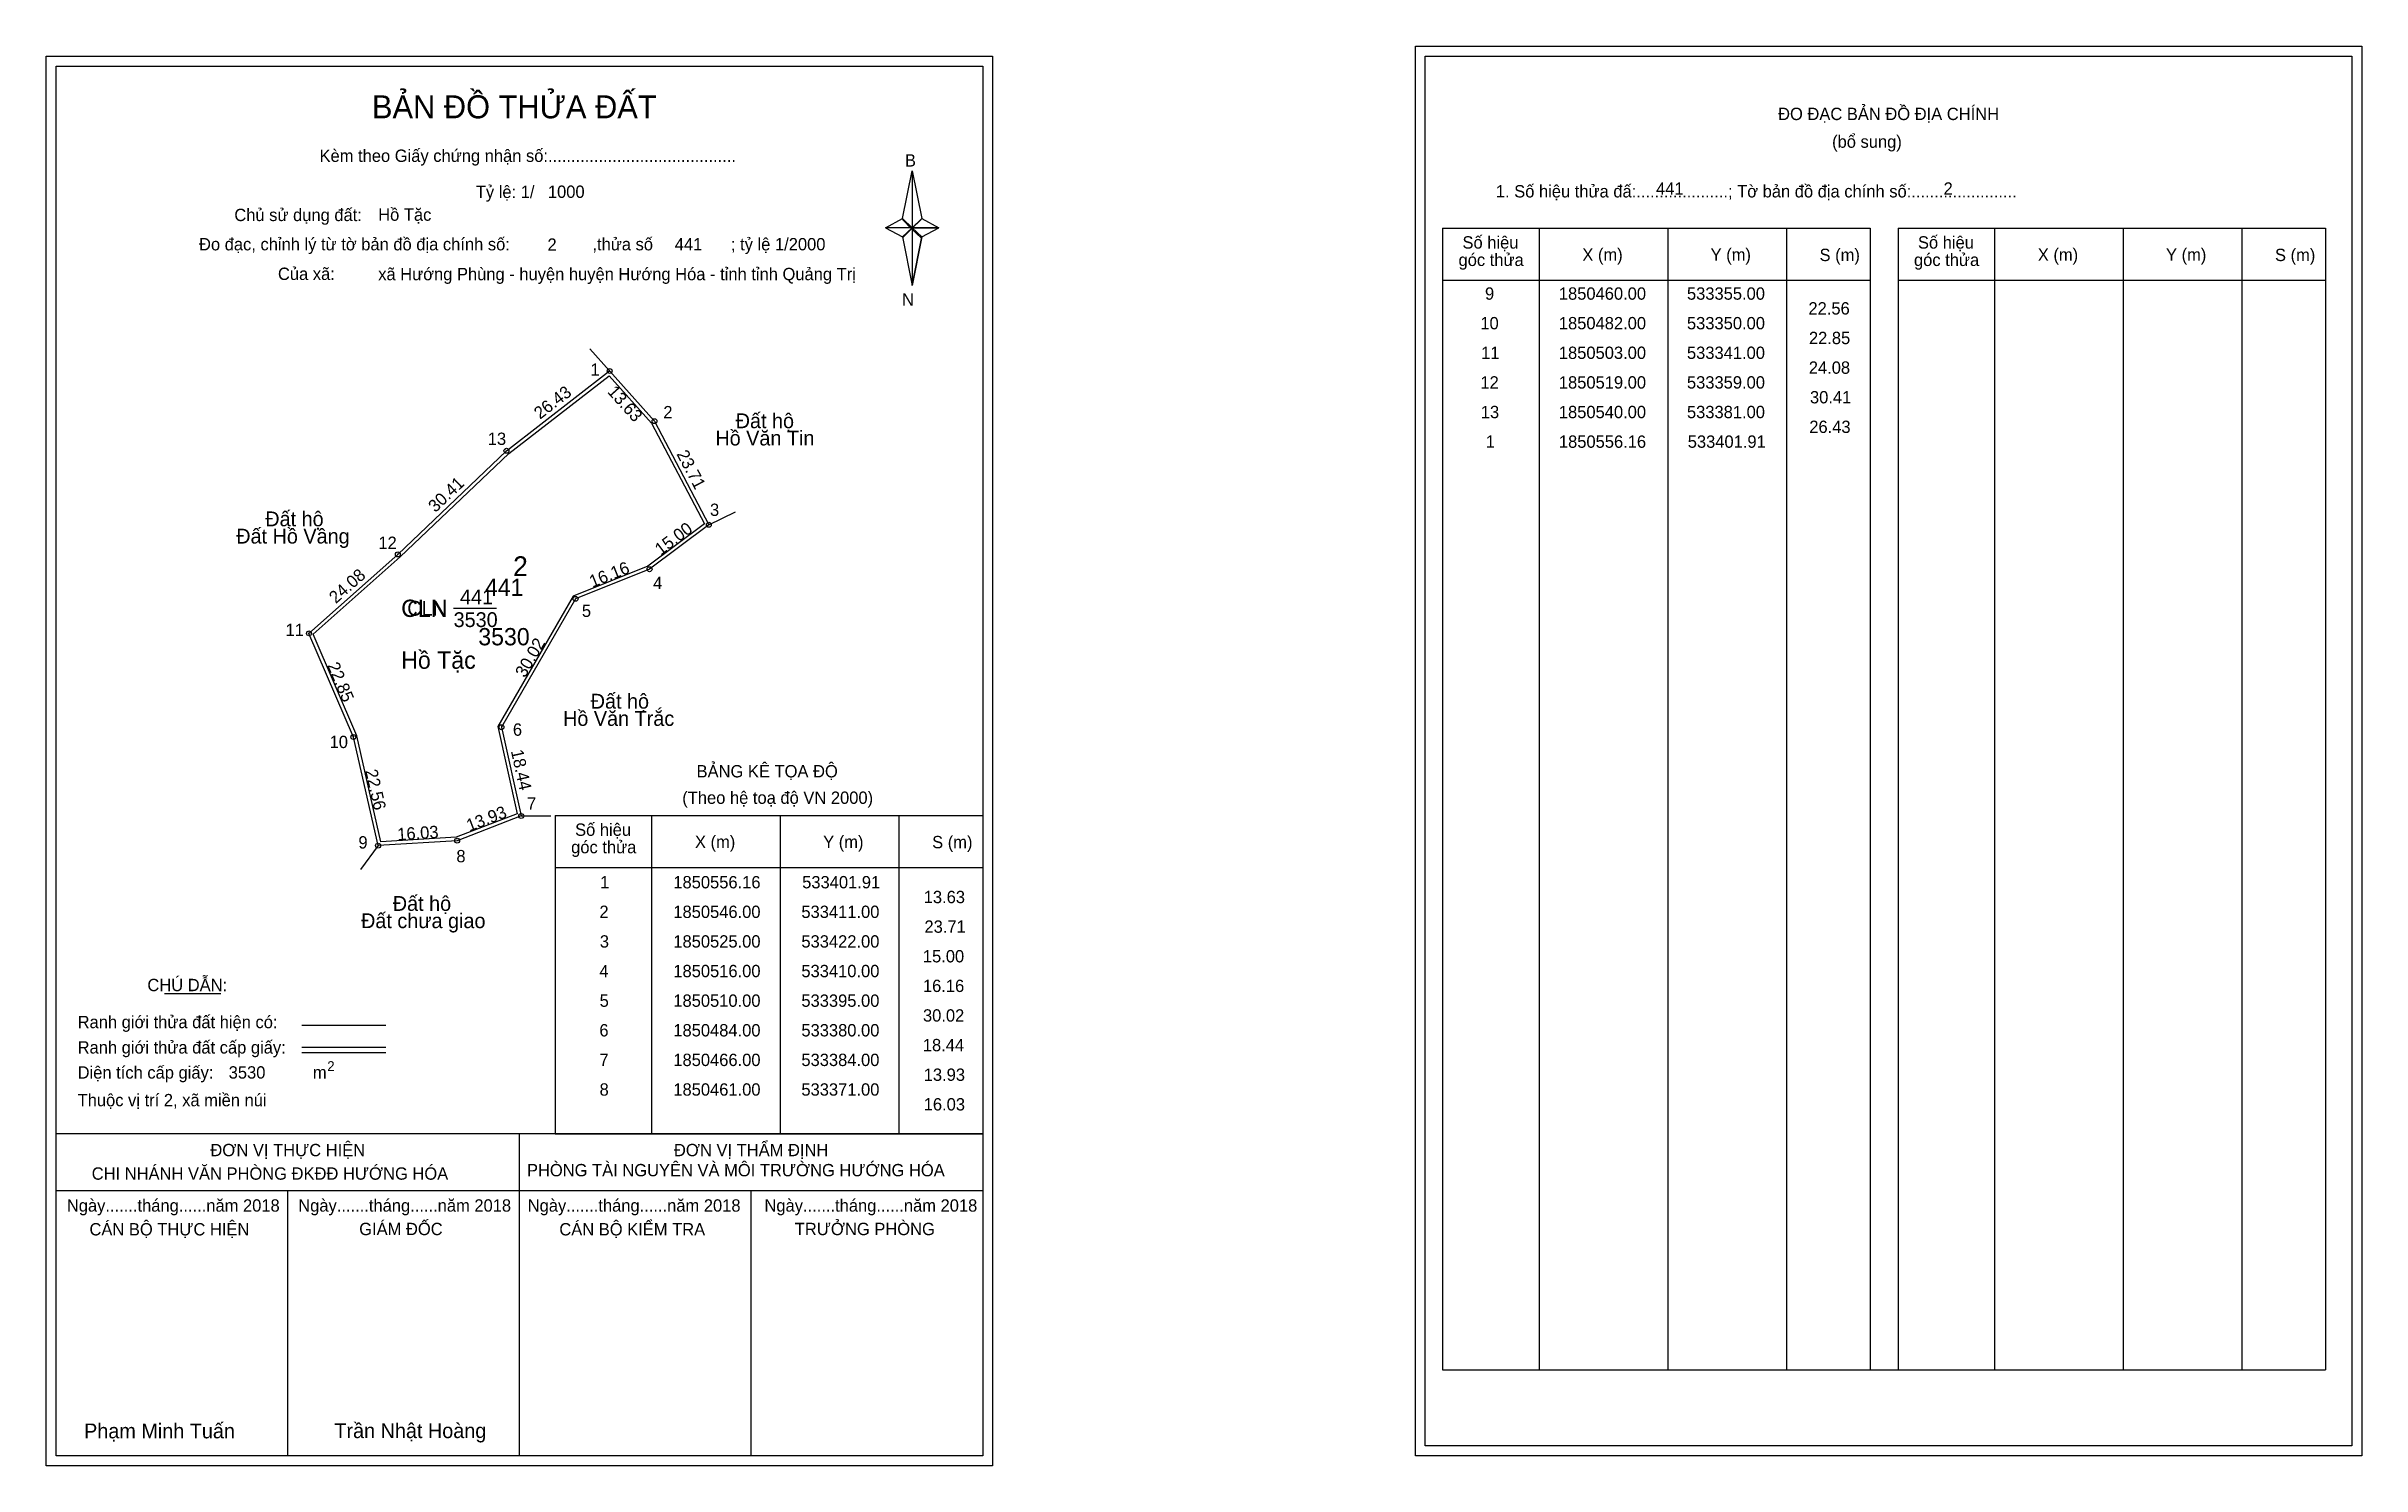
# Model space of a CAD drawing. Extents: x 533288 to 533757, y 1850334 to 1850622.
import ezdxf

# ---------------------------------------------------------------- set-up
doc = ezdxf.new("R2010")
doc.units = 0
for name, color, linetype in [('Level 1', 7, 'Continuous'), ('Level 10', 7, 'Continuous'), ('Level 11', 7, 'Continuous'), ('Level 13', 7, 'Continuous'), ('Level 2', 7, 'Continuous'), ('Level 27', 7, 'Continuous'), ('Level 3', 7, 'Continuous'), ('Level 36', 7, 'Continuous'), ('Level 4', 7, 'Continuous'), ('Level 49', 7, 'Continuous'), ('Level 5', 7, 'Continuous'), ('Level 53', 7, 'Continuous'), ('Level 55', 7, 'Continuous'), ('Level 6', 7, 'Continuous'), ('Level 63', 7, 'Continuous'), ('Level 7', 7, 'Continuous'), ('Level 9', 7, 'Continuous')]:
    doc.layers.add(name, color=color, linetype=linetype)

msp = doc.modelspace()

# ---------------------------------------------------------------- linework, layer by layer
at = {"layer": 'Level 1'}
for p, q in [((533567.12, 1850619.94), (533567.12, 1850619.94)), ((533289.8, 1850617.94), (533289.8, 1850617.94)), ((533461.22, 1850587.06), (533463.19, 1850596.7)), ((533463.19, 1850596.7), (533463.19, 1850585.18)), ((533463.19, 1850596.7), (533465.15, 1850587.06)), ((533457.77, 1850585.18), (533461.22, 1850587.06)), ((533461.22, 1850587.06), (533463.19, 1850585.18)), ((533463.04, 1850584.96), (533461.22, 1850586.84)), ((533465.01, 1850586.84), (533463.04, 1850584.96)), ((533463.04, 1850584.96), (533465.01, 1850586.84)), ((533465.15, 1850587.06), (533463.19, 1850585.18)), ((533463.19, 1850585.18), (533461.22, 1850583.34)), ((533463.04, 1850584.96), (533461.22, 1850583.12)), ((533461.22, 1850583.12), (533463.04, 1850584.96)), ((533461.22, 1850583.34), (533463.19, 1850573.48)), ((533465.01, 1850583.12), (533463.04, 1850584.96)), ((533463.19, 1850585.18), (533463.19, 1850573.48)), ((533463.19, 1850585.18), (533468.6, 1850585.18)), ((533463.19, 1850585.18), (533465.15, 1850583.34)), ((533465.15, 1850583.34), (533463.19, 1850573.48)), ((533465.15, 1850583.34), (533468.6, 1850585.18)), ((533570.65, 1850585.09), (533657.25, 1850585.09)), ((533590.24, 1850353.82), (533590.24, 1850585.09)), ((533616.31, 1850353.82), (533616.31, 1850585.09)), ((533640.29, 1850585.09), (533640.29, 1850353.82)), ((533657.25, 1850585.09), (533657.25, 1850353.82)), ((533662.91, 1850585.09), (533749.51, 1850585.09)), ((533682.5, 1850353.82), (533682.5, 1850585.09)), ((533708.57, 1850353.82), (533708.57, 1850585.09)), ((533732.54, 1850585.09), (533732.54, 1850353.82)), ((533749.51, 1850585.09), (533749.51, 1850353.82)), ((533570.65, 1850574.56), (533657.25, 1850574.56)), ((533662.91, 1850574.56), (533749.51, 1850574.56)), ((533390.89, 1850466.12), (533477.49, 1850466.12)), ((533410.48, 1850401.59), (533410.48, 1850466.12)), ((533436.55, 1850401.59), (533436.55, 1850466.12)), ((533460.52, 1850466.12), (533460.52, 1850401.59)), ((533390.89, 1850455.59), (533477.49, 1850455.59)), ((533311.71, 1850430.01), (533323.12, 1850430.01)), ((533339.58, 1850423.6), (533356.59, 1850423.6)), ((533339.58, 1850419.16), (533356.59, 1850419.16)), ((533339.58, 1850418.06), (533356.59, 1850418.06)), ((533396.62, 1850401.59), (533289.79, 1850401.59)), ((533477.49, 1850401.59), (533372.65, 1850401.59)), ((533383.64, 1850336.37), (533383.64, 1850401.59)), ((533390.89, 1850401.59), (533477.49, 1850401.59)), ((533477.49, 1850390.04), (533289.79, 1850390.04)), ((533336.72, 1850336.37), (533336.72, 1850390.04)), ((533430.57, 1850336.37), (533430.57, 1850390.04)), ((533570.65, 1850353.82), (533749.51, 1850353.82)), ((533754.82, 1850338.37), (533754.82, 1850338.37)), ((533477.49, 1850336.37), (533477.49, 1850336.37))]:
    msp.add_line(p, q, dxfattribs=at)
for points in [[(533461.22, 1850587.06), (533463.19, 1850596.7), (533463.19, 1850585.18)], [(533463.19, 1850585.18), (533465.15, 1850587.06), (533468.6, 1850585.18)], [(533457.77, 1850585.18), (533461.22, 1850583.34), (533463.19, 1850585.18)], [(533463.19, 1850585.18), (533463.19, 1850573.48), (533465.15, 1850583.34)]]:
    msp.add_lwpolyline(points, close=True, dxfattribs=at)
at = {"layer": 'Level 10'}
for points in [[(533411, 1850546), (533422, 1850525), (533410, 1850516), (533395, 1850510), (533380, 1850484), (533384, 1850466), (533371, 1850461), (533355, 1850460), (533350, 1850482), (533341, 1850503), (533359, 1850519), (533381, 1850540), (533401.91, 1850556.16)], [(533410.42, 1850545.6), (533421.1, 1850525.2), (533409.65, 1850516.62), (533394.51, 1850510.56), (533379.26, 1850484.11), (533383.19, 1850466.44), (533370.85, 1850461.69), (533355.55, 1850460.74), (533350.67, 1850482.22), (533341.84, 1850502.81), (533359.47, 1850518.49), (533381.46, 1850539.47), (533401.82, 1850555.21)]]:
    msp.add_lwpolyline(points, close=True, dxfattribs=at)
at = {"layer": 'Level 11'}
for centre in [(533401.91, 1850556.16), (533411, 1850546), (533411, 1850546), (533381, 1850540), (533422, 1850525), (533359, 1850519), (533410, 1850516), (533395, 1850510), (533341, 1850503), (533380, 1850484), (533350, 1850482), (533384, 1850466), (533355, 1850460), (533371, 1850461)]:
    msp.add_circle(centre, 0.5, dxfattribs=at)
at = {"layer": 'Level 27'}
for p, q in [((533401.91, 1850556.16), (533397.91, 1850560.63)), ((533422, 1850525), (533427.41, 1850527.6)), ((533384, 1850466), (533390, 1850466)), ((533355, 1850460), (533351.42, 1850455.18))]:
    msp.add_line(p, q, dxfattribs=at)
at = {"layer": 'Level 3'}
for p, q in [((533570.65, 1850585.09), (533570.65, 1850353.82)), ((533662.91, 1850585.09), (533662.91, 1850353.82)), ((533390.89, 1850466.12), (533390.89, 1850401.59))]:
    msp.add_line(p, q, dxfattribs=at)
at = {"layer": 'Level 63'}
for points in [[(533287.79, 1850619.94), (533479.49, 1850619.94), (533479.49, 1850334.37), (533287.79, 1850334.37)], [(533565.12, 1850621.94), (533756.82, 1850621.94), (533756.82, 1850336.37), (533565.12, 1850336.37)], [(533567.12, 1850619.94), (533754.82, 1850619.94), (533754.82, 1850338.37), (533567.12, 1850338.37)], [(533289.79, 1850617.94), (533477.49, 1850617.94), (533477.49, 1850336.37), (533289.79, 1850336.37)]]:
    msp.add_lwpolyline(points, close=True, dxfattribs=at)
at = {"layer": 'Level 9'}
msp.add_line((533370.3, 1850508.08), (533379.01, 1850508.08), dxfattribs=at)

# ---------------------------------------------------------------- texts
at = {"layer": 'Level 1'}
for s, height, p in [('BẢN ĐỒ THỬA ĐẤT', 4.6657, (533353.76, 1850607.35)), ('ĐO ĐẠC BẢN ĐỒ ĐỊA CHÍNH', 2.5, (533638.6, 1850607)), ('Kèm theo Giấy chứng nhận số:.........................................', 2.5, (533343.14, 1850598.52)), ('(bổ sung)', 2.5, (533649.54, 1850601.38)), ('B', 2.5, (533461.73, 1850597.58)), ('1. Số hiệu thửa đấ:....................; Tờ bản đồ địa chính số:.......................', 2.5, (533581.43, 1850591.32)), ('Chủ sử dụng đất:', 2.5, (533325.88, 1850586.53)), ('Đo đạc, chỉnh lý từ tờ bản đồ địa chính số:                  ,thửa số                 ; tỷ lệ 1/2000', 2.5, (533318.73, 1850580.6)), ('Số hiệu', 2.5, (533574.67, 1850580.96)), ('Số hiệu', 2.5, (533666.93, 1850580.96)), ('Của xã:', 2.5, (533334.72, 1850574.6)), ('góc thửa', 2.5, (533573.87, 1850577.43)), ('X (m)', 2.5, (533598.95, 1850578.48)), ('Y (m)', 2.5, (533624.93, 1850578.48)), ('S (m)', 2.5, (533647, 1850578.43)), ('góc thửa', 2.5, (533666.13, 1850577.43)), ('X (m)', 2.5, (533691.21, 1850578.48)), ('Y (m)', 2.5, (533717.18, 1850578.48)), ('S (m)', 2.5, (533739.26, 1850578.43)), ('N', 2.5, (533461.13, 1850569.41)), ('BẢNG KÊ TỌA ĐỘ', 2.5, (533419.52, 1850473.82)), ('(Theo hệ toạ độ VN 2000)', 2.5, (533416.62, 1850468.46)), ('Số hiệu', 2.5, (533394.91, 1850461.98)), ('góc thửa', 2.5, (533394.11, 1850458.45)), ('X (m)', 2.5, (533419.19, 1850459.51)), ('Y (m)', 2.5, (533445.16, 1850459.51)), ('S (m)', 2.5, (533467.24, 1850459.46)), ('CHÚ DẪN:', 2.5, (533308.27, 1850430.51)), ('Ranh giới thửa đất hiện có:', 2.5, (533294.14, 1850423.01)), ('Ranh giới thửa đất cấp giấy:', 2.5, (533294.14, 1850417.87)), ('Diện tích cấp giấy:', 2.5, (533294.14, 1850412.79)), ('m', 2.5, (533341.8, 1850412.81)), ('2', 2, (533344.7, 1850414.32)), ('Thuộc vị trí 2, xã miền núi', 2.5, (533294.14, 1850407.19)), ('ĐƠN VỊ THỰC HIỆN', 2.5, (533321.03, 1850397.07)), ('ĐƠN VỊ THẨM ĐỊNH', 2.5, (533414.93, 1850397.07)), ('CHI NHÁNH VĂN PHÒNG ĐKĐĐ HƯỚNG HÓA', 2.5, (533296.99, 1850392.31)), ('PHÒNG TÀI NGUYÊN VÀ MÔI TRƯỜNG HƯỚNG HÓA', 2.5, (533385.16, 1850393)), ('Ngày.......tháng......năm 2018', 2.5, (533291.96, 1850385.84)), ('Ngày.......tháng......năm 2018', 2.5, (533338.83, 1850385.84)), ('Ngày.......tháng......năm 2018', 2.5, (533385.31, 1850385.84)), ('Ngày.......tháng......năm 2018', 2.5, (533433.27, 1850385.84)), ('CÁN BỘ THỰC HIỆN', 2.5, (533296.54, 1850381.02)), ('GIÁM ĐỐC', 2.5, (533351.18, 1850381.08)), ('CÁN BỘ KIỂM TRA', 2.5, (533391.72, 1850381.02)), ('TRƯỞNG PHÒNG', 2.5, (533439.41, 1850381.08)), ('Phạm Minh Tuấn', 3, (533295.45, 1850339.91)), ('Trần Nhật Hoàng', 3, (533346.15, 1850339.96))]:
    msp.add_text(s, height=height, dxfattribs=at).set_placement(p)
at = {"layer": 'Level 11'}
msp.add_text('Tỷ lệ: 1/', height=2.5, dxfattribs=at).set_placement((533374.8, 1850591.21))
at = {"layer": 'Level 13'}
for s, p in [('441', (533371.6, 1850508.88)), ('CLN', (533360.91, 1850506.58)), ('3530', (533370.3, 1850504.28))]:
    msp.add_text(s, height=3, dxfattribs=at).set_placement(p)
at = {"layer": 'Level 2'}
msp.add_text('Hồ Tặc', height=3.5, dxfattribs=at).set_placement((533359.69, 1850495.83))
at = {"layer": 'Level 3'}
msp.add_text('CLN', height=3.5, dxfattribs=at).set_placement((533359.68, 1850506.33))
at = {"layer": 'Level 36'}
for s, p in [(' Hồ Văn Tin', (533422.21, 1850541.07)), ('Đất hộ', (533427.44, 1850544.57)), ('Đất hộ', (533332.15, 1850524.7)), ('Đất Hồ Vâng', (533326.27, 1850521.2)), ('Hồ Văn Trắc', (533392.47, 1850484.26)), ('Đất hộ', (533398.07, 1850487.76)), ('Đất chưa giao', (533351.55, 1850443.28)), ('Đất hộ', (533357.98, 1850446.78))]:
    msp.add_text(s, height=3, dxfattribs=at).set_placement(p)
at = {"layer": 'Level 4'}
msp.add_text('441', height=3.5, dxfattribs=at).set_placement((533376.64, 1850510.58))
at = {"layer": 'Level 49'}
for s, rotation, p in [('26.43', 37.6981, (533387.8, 1850546.27)), ('13.63', 311.8185, (533401.33, 1850551.86)), ('23.71', 297.646, (533415.39, 1850539.35)), ('30.41', 43.6678, (533366.61, 1850527.37)), ('15.00', 36.8699, (533412.25, 1850518.69)), ('16.16', 21.8014, (533398.41, 1850512.23)), ('24.08', 41.6335, (533346.44, 1850508.91)), ('30.02', 60.0184, (533384.77, 1850493.87)), ('22.85', 293.1986, (533344.65, 1850496.52)), ('18.44', 282.5288, (533381.89, 1850479.17)), ('22.56', 282.8043, (533352.37, 1850475.16)), ('13.93', 21.0375, (533373.48, 1850462.81)), ('16.03', 3.5763, (533358.96, 1850461.05))]:
    msp.add_text(s, height=2.5, rotation=rotation, dxfattribs=at).set_placement(p)
at = {"layer": 'Level 5'}
msp.add_text('3530', height=3.5, dxfattribs=at).set_placement((533375.3, 1850500.58))
at = {"layer": 'Level 53'}
for s, p in [('9', (533579.23, 1850570.6)), ('1850460.00', (533594.19, 1850570.6)), ('533355.00', (533620.14, 1850570.6)), ('22.56', (533644.75, 1850567.6)), ('10', (533578.29, 1850564.6)), ('1850482.00', (533594.19, 1850564.6)), ('533350.00', (533620.14, 1850564.6)), ('22.85', (533644.85, 1850561.6)), ('11', (533578.45, 1850558.6)), ('1850503.00', (533594.19, 1850558.6)), ('533341.00', (533620.14, 1850558.6)), ('12', (533578.3, 1850552.6)), ('1850519.00', (533594.19, 1850552.6)), ('533359.00', (533620.14, 1850552.6)), ('24.08', (533644.82, 1850555.6)), ('13', (533578.38, 1850546.6)), ('1850540.00', (533594.19, 1850546.6)), ('533381.00', (533620.14, 1850546.6)), ('30.41', (533645.06, 1850549.6)), ('26.43', (533644.92, 1850543.6)), ('1', (533579.37, 1850540.6)), ('1850556.16', (533594.2, 1850540.6)), ('533401.91', (533620.3, 1850540.6)), ('1', (533399.99, 1850451.34)), ('1850556.16', (533414.81, 1850451.34)), ('533401.91', (533440.91, 1850451.34)), ('13.63', (533465.53, 1850448.34)), ('2', (533399.84, 1850445.34)), ('1850546.00', (533414.81, 1850445.34)), ('533411.00', (533440.75, 1850445.34)), ('3', (533399.92, 1850439.34)), ('1850525.00', (533414.81, 1850439.34)), ('533422.00', (533440.75, 1850439.34)), ('23.71', (533465.68, 1850442.34)), ('15.00', (533465.36, 1850436.34)), ('4', (533399.83, 1850433.34)), ('1850516.00', (533414.81, 1850433.34)), ('533410.00', (533440.75, 1850433.34)), ('16.16', (533465.37, 1850430.34)), ('5', (533399.88, 1850427.34)), ('1850510.00', (533414.81, 1850427.34)), ('533395.00', (533440.75, 1850427.34)), ('6', (533399.83, 1850421.34)), ('1850484.00', (533414.81, 1850421.34)), ('533380.00', (533440.75, 1850421.34)), ('30.02', (533465.38, 1850424.34)), ('7', (533399.84, 1850415.34)), ('1850466.00', (533414.81, 1850415.34)), ('533384.00', (533440.75, 1850415.34)), ('18.44', (533465.35, 1850418.34)), ('13.93', (533465.53, 1850412.34)), ('8', (533399.87, 1850409.34)), ('1850461.00', (533414.81, 1850409.34)), ('533371.00', (533440.75, 1850409.34)), ('16.03', (533465.53, 1850406.34))]:
    msp.add_text(s, height=2.5, dxfattribs=at).set_placement(p)
at = {"layer": 'Level 55'}
for s, height, p in [('439', 0.11, (533401.79, 1850556.05)), ('439', 0.11, (533401.79, 1850556.05)), ('1', 0.4, (533401.8, 1850556.16)), ('0', 0.11, (533401.87, 1850556.05)), ('0', 0.11, (533401.87, 1850556.05)), ('439', 0.11, (533410.88, 1850545.89)), ('439', 0.11, (533410.88, 1850545.89)), ('2', 0.4, (533410.86, 1850546)), ('13', 0.4, (533380.73, 1850540)), ('0', 0.11, (533380.96, 1850539.89)), ('0', 0.11, (533380.96, 1850539.89)), ('439', 0.11, (533421.88, 1850524.89)), ('442', 0.11, (533421.88, 1850524.89)), ('439', 0.11, (533421.88, 1850524.89)), ('3', 0.4, (533421.88, 1850525)), ('12', 0.4, (533358.72, 1850519)), ('0', 0.11, (533358.96, 1850518.89)), ('0', 0.11, (533358.96, 1850518.89)), ('4', 0.4, (533409.86, 1850516)), ('442', 0.11, (533409.88, 1850515.89)), ('442', 0.11, (533394.88, 1850509.89)), ('5', 0.4, (533394.87, 1850510)), ('11', 0.4, (533340.74, 1850503)), ('0', 0.11, (533340.96, 1850502.89)), ('0', 0.11, (533340.96, 1850502.89)), ('442', 0.11, (533379.88, 1850483.89)), ('6', 0.4, (533379.86, 1850484)), ('10', 0.4, (533349.72, 1850482)), ('0', 0.11, (533349.96, 1850481.89)), ('0', 0.11, (533349.96, 1850481.89)), ('442', 0.11, (533383.88, 1850465.89)), ('7', 0.4, (533383.87, 1850466)), ('0', 0.11, (533383.96, 1850465.89)), ('9', 0.4, (533354.86, 1850460)), ('0', 0.11, (533354.96, 1850459.89)), ('0', 0.11, (533354.96, 1850459.89)), ('0', 0.11, (533354.96, 1850459.89)), ('8', 0.4, (533370.87, 1850461)), ('0', 0.11, (533370.96, 1850460.89))]:
    msp.add_text(s, height=height, dxfattribs=at).set_placement(p)
at = {"layer": 'Level 6'}
for s, p in [('1000', (533389.4, 1850591.23)), ('441', (533613.88, 1850591.86)), ('2', (533672.12, 1850591.88)), ('Hồ Tặc', (533355.02, 1850586.59)), ('2', (533389.32, 1850580.51)), ('441', (533415.1, 1850580.59)), ('xã Hướng Phùng - huyện huyện Hướng Hóa - tỉnh tỉnh Quảng Trị', (533355.03, 1850574.55)), ('3530', (533324.74, 1850412.8))]:
    msp.add_text(s, height=2.5, dxfattribs=at).set_placement(p)
at = {"layer": 'Level 7'}
msp.add_text('2', height=4, dxfattribs=at).set_placement((533382.36, 1850514.61))
at = {"layer": 'Level 9'}
for s, p in [('1', (533398.03, 1850555.2)), ('2', (533412.78, 1850546.57)), ('13', (533377.22, 1850541.18)), ('3', (533422.24, 1850526.79)), ('12', (533355.06, 1850520.1)), ('4', (533410.71, 1850511.96)), ('5', (533396.29, 1850506.33)), ('11', (533336.26, 1850502.45)), ('6', (533382.31, 1850482.26)), ('10', (533345.18, 1850479.76)), ('7', (533385.16, 1850467.25)), ('9', (533351.02, 1850459.41)), ('8', (533370.86, 1850456.62))]:
    msp.add_text(s, height=2.5, dxfattribs=at).set_placement(p)

doc.saveas('drawing.dxf')
